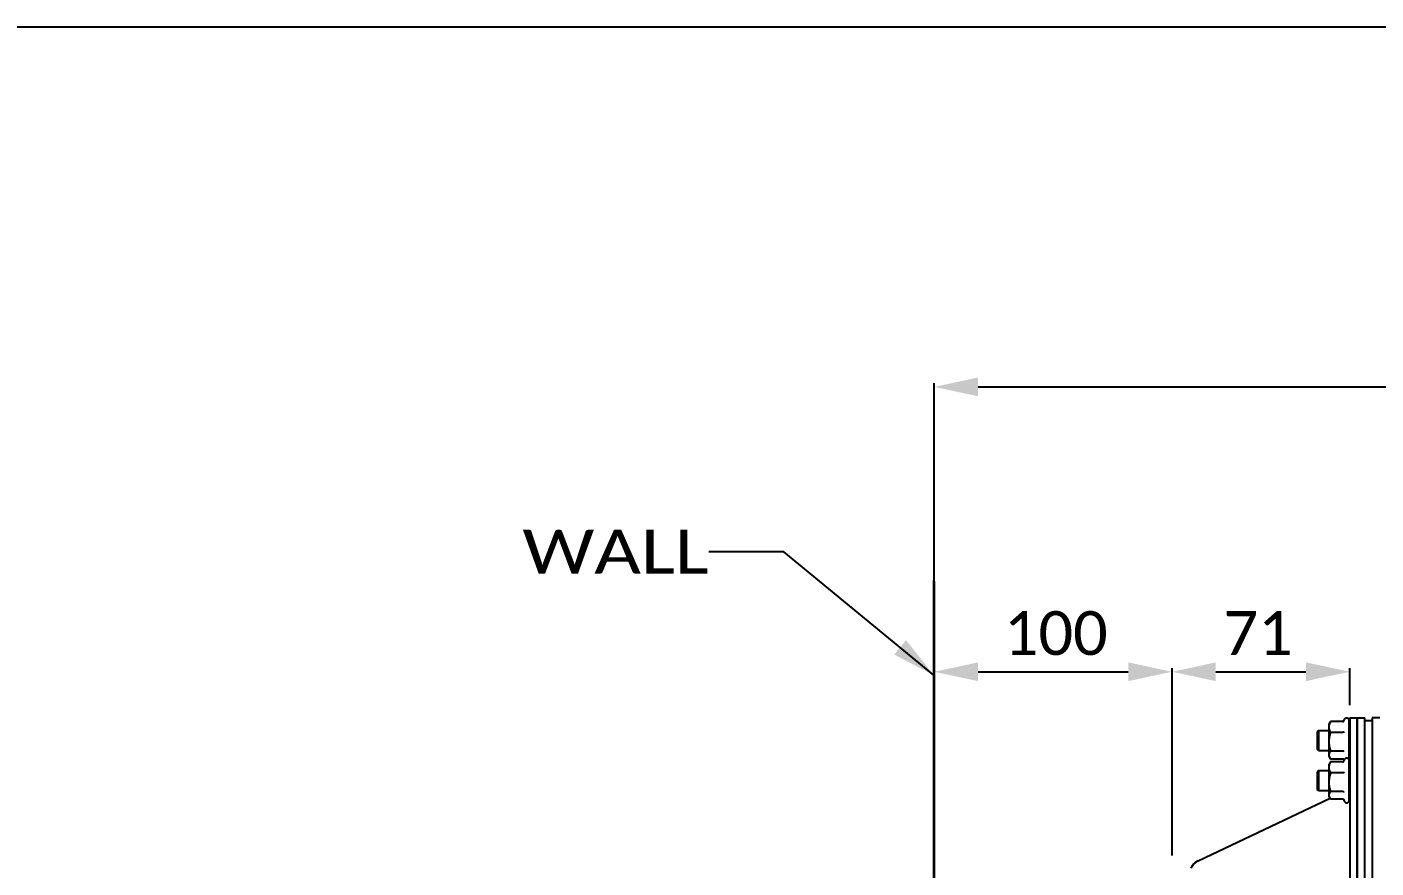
# Model space of a CAD drawing. Header units: millimetres. Extents: x 242 to 4341, y -255 to 3233.
# Drawn here: x 1023 to 1562, y 2897 to 3233 of the extents above; entities that cross this region are included whole.
import ezdxf
from ezdxf.enums import TextEntityAlignment as Align

# ---------------------------------------------------------------- set-up
doc = ezdxf.new("R2010")
doc.units = ezdxf.units.MM
doc.header["$LTSCALE"] = 115.5
doc.header["$PDMODE"] = 3
doc.header["$PDSIZE"] = 8
doc.layers.get('0').update_dxf_attribs({"linetype": 'CONTINUOUS'})
doc.layers.get('Defpoints').update_dxf_attribs({"linetype": 'CONTINUOUS'})
doc.layers.add('02___PRT_ALL_AXES', color=7, linetype='CONTINUOUS')
doc.styles.get("Standard").update_dxf_attribs({"font": 'calibri.ttf'})
doc.dimstyles.new('DIMSTYLE_1', dxfattribs={"dimtxt": 17.5, "dimasz": 17.5, "dimexe": 1.5, "dimexo": 1, "dimgap": 0.875, "dimtad": 1, "dimdec": 0, "dimdsep": 46, "dimtxsty": 'Standard', "dimblk": '_FILLED', "dimblk1": '_FILLED', "dimblk2": '_FILLED', "dimcen": 0.09, "dimazin": 2, "dimtp": 0.01, "dimtm": 0.01, "dimtfac": 1, "dimtdec": 0, "dimtofl": 0, "dimtmove": 0, "dimatfit": 3, "dimldrblk": '_FILLED', "dimfxl": 1, "dimtolj": 1, "dimarcsym": 0})
doc.dimstyles.new('DIMSTYLE_2', dxfattribs={"dimtxt": 17.5, "dimasz": 17.5, "dimexe": 1.5, "dimexo": 1, "dimgap": 0.875, "dimtad": 1, "dimdsep": 46, "dimtxsty": 'Standard', "dimblk": '_FILLED', "dimblk1": '_FILLED', "dimblk2": '_FILLED', "dimcen": 0.09, "dimazin": 2, "dimtp": 0.01, "dimtm": 0.01, "dimtfac": 1, "dimtofl": 0, "dimtmove": 0, "dimatfit": 3, "dimldrblk": '_FILLED', "dimfxl": 1, "dimtolj": 1, "dimarcsym": 0})
doc.dimstyles.get("Standard").update_dxf_attribs({"dimtxt": 17.5, "dimasz": 17.5, "dimexe": 1.5, "dimexo": 1, "dimtad": 1, "dimdsep": 46, "dimtxsty": 'Standard', "dimblk": '_FILLED', "dimblk1": '_FILLED', "dimblk2": '_FILLED', "dimcen": 0.09, "dimazin": 2, "dimtol": 1, "dimtp": 0.01, "dimtm": 0.01, "dimtfac": 1, "dimtofl": 0, "dimtmove": 0, "dimatfit": 3, "dimldrblk": '_FILLED', "dimfxl": 1, "dimtolj": 1, "dimarcsym": 0})

# ---------------------------------------------------------------- blocks, each defined once
blk = doc.blocks.new('_FILLED')
at = {"color": 0, "linetype": 'ByBlock'}
blk.add_solid([(0, 0), (-1, 0.214), (-1, -0.214)], dxfattribs=at)
blk = doc.blocks.new('*D338')
at = {"color": 0, "linetype": 'Continuous', "lineweight": -2}
for p, q in [((1385.75, 2901.57), (1385.75, 2976.48)), ((1480.75, 2901.57), (1480.75, 2976.48)), ((1403.25, 2974.98), (1463.25, 2974.98))]:
    blk.add_line(p, q, dxfattribs=at)
at = {"layer": 'Defpoints', "color": 0}
for p in [(1480.75, 2974.98), (1385.75, 2900.57), (1480.75, 2900.57)]:
    blk.add_point(p, dxfattribs=at)
at = {"color": 0, "linetype": 'ByBlock', "lineweight": -2, "xscale": 17.5, "yscale": 17.5, "zscale": 17.5, "rotation": 180}
blk.add_blockref('_FILLED', (1385.75, 2974.98), dxfattribs=at)
at = {"color": 0, "linetype": 'ByBlock', "lineweight": -2, "xscale": 17.5, "yscale": 17.5, "zscale": 17.5}
blk.add_blockref('_FILLED', (1480.75, 2974.98), dxfattribs=at)
at = {"color": 0, "insert": (1434.33, 2999.19), "char_height": 17.5, "attachment_point": 2, "line_spacing_factor": 0.9}
blk.add_mtext('\\A1;\\A1;100', dxfattribs=at)
blk = doc.blocks.new('*D342')
at = {"color": 0, "linetype": 'Continuous', "lineweight": -2}
for p, q in [((1480.75, 2901.57), (1480.75, 2976.48)), ((1551.75, 2961.57), (1551.75, 2976.48)), ((1498.25, 2974.98), (1534.25, 2974.98))]:
    blk.add_line(p, q, dxfattribs=at)
at = {"layer": 'Defpoints', "color": 0}
for p in [(1551.75, 2974.98), (1551.75, 2960.57), (1480.75, 2900.57)]:
    blk.add_point(p, dxfattribs=at)
at = {"color": 0, "linetype": 'ByBlock', "lineweight": -2, "xscale": 17.5, "yscale": 17.5, "zscale": 17.5, "rotation": 180}
blk.add_blockref('_FILLED', (1480.75, 2974.98), dxfattribs=at)
at = {"color": 0, "linetype": 'ByBlock', "lineweight": -2, "xscale": 17.5, "yscale": 17.5, "zscale": 17.5}
blk.add_blockref('_FILLED', (1551.75, 2974.98), dxfattribs=at)
at = {"color": 0, "insert": (1515.15, 2999.19), "char_height": 17.5, "attachment_point": 2, "line_spacing_factor": 0.9}
blk.add_mtext('\\A1;71', dxfattribs=at)
blk = doc.blocks.new('*D354')
at = {"color": 0, "linetype": 'Continuous', "lineweight": -2}
for p, q in [((1385.75, 2901.57), (1385.75, 3090.29)), ((1403.25, 3088.79), (1916.3, 3088.79)), ((1933.8, 2938.56), (1933.8, 3090.29))]:
    blk.add_line(p, q, dxfattribs=at)
at = {"layer": 'Defpoints', "color": 0}
for p in [(1933.8, 3088.79), (1933.8, 2937.56), (1385.75, 2900.57)]:
    blk.add_point(p, dxfattribs=at)
at = {"color": 0, "linetype": 'ByBlock', "lineweight": -2, "xscale": 17.5, "yscale": 17.5, "zscale": 17.5, "rotation": 180}
blk.add_blockref('_FILLED', (1385.75, 3088.79), dxfattribs=at)
at = {"color": 0, "linetype": 'ByBlock', "lineweight": -2, "xscale": 17.5, "yscale": 17.5, "zscale": 17.5}
blk.add_blockref('_FILLED', (1933.8, 3088.79), dxfattribs=at)
at = {"color": 0, "insert": (1659.78, 3112.99), "char_height": 17.5, "attachment_point": 2, "line_spacing_factor": 0.9}
blk.add_mtext('\\A1; {\\A1;548}', dxfattribs=at)

msp = doc.modelspace()

# ---------------------------------------------------------------- linework, layer by layer
at = {"color": 0, "linetype": 'Continuous'}
for p, q in [((241.521, 3232.585), (2291.28, 3232.585)), ((1385.602, 2846.555), (1385.602, 3011.555)), ((1385.751, 3011.067), (1385.751, 2844.562)), ((1543.551, 2954.067), (1543.946, 2954.75)), ((1543.551, 2941.067), (1543.551, 2954.067)), ((1544.132, 2955.046), (1543.946, 2954.75)), ((1548.944, 2955.046), (1544.132, 2955.046)), ((1549.424, 2955.365), (1549.587, 2955.813)), ((1549.452, 2955.418), (1549.465, 2955.451)), ((1551.551, 2939.667), (1551.551, 2955.466)), ((1551.551, 2955.466), (1551.554, 2955.466)), ((1551.551, 2955.303), (1551.751, 2955.303)), ((1551.551, 2954.428), (1551.751, 2954.428)), ((1551.751, 2956.567), (1551.751, 2516.567)), ((1554.751, 2956.567), (1554.751, 2516.567)), ((1539.251, 2951.567), (1538.751, 2951.067)), ((1538.751, 2951.067), (1538.751, 2944.067)), ((1539.251, 2951.567), (1539.251, 2943.567)), ((1539.251, 2951.567), (1543.551, 2951.567)), ((1548.944, 2950.762), (1544.132, 2950.762)), ((1551.551, 2952.882), (1551.751, 2952.882)), ((1551.551, 2950.816), (1551.751, 2950.816)), ((1551.551, 2948.432), (1551.751, 2948.432)), ((1539.251, 2943.567), (1538.751, 2944.067)), ((1539.251, 2943.567), (1543.551, 2943.567)), ((1548.944, 2943.282), (1544.132, 2943.282)), ((1551.551, 2945.963), (1551.751, 2945.963)), ((1551.551, 2943.651), (1551.751, 2943.651)), ((1543.551, 2941.067), (1543.946, 2940.384)), ((1543.551, 2938.006), (1544.067, 2938.899)), ((1543.551, 2925.006), (1543.551, 2938.006)), ((1544.132, 2940.088), (1543.946, 2940.384)), ((1548.944, 2940.088), (1544.132, 2940.088)), ((1548.944, 2939.009), (1544.132, 2939.009)), ((1548.944, 2938.969), (1544.132, 2938.969)), ((1549.339, 2940.003), (1549.509, 2939.536)), ((1549.405, 2939.253), (1549.587, 2939.752)), ((1549.448, 2939.33), (1549.465, 2939.373)), ((1551.551, 2941.723), (1551.751, 2941.723)), ((1551.551, 2940.366), (1551.751, 2940.366)), ((1551.551, 2939.715), (1551.751, 2939.715)), ((1551.551, 2939.669), (1551.554, 2939.669)), ((1551.551, 2923.606), (1551.551, 2939.406)), ((1551.747, 2939.406), (1551.551, 2939.406)), ((1551.551, 2939.204), (1551.751, 2939.204)), ((1551.551, 2938.28), (1551.751, 2938.28)), ((1551.554, 2939.669), (1551.555, 2939.669)), ((1551.554, 2939.669), (1551.556, 2939.669)), ((1551.684, 2939.375), (1551.751, 2939.375)), ((1539.251, 2935.506), (1538.751, 2935.006)), ((1538.751, 2935.006), (1538.751, 2928.006)), ((1539.251, 2935.506), (1539.251, 2927.506)), ((1539.251, 2935.506), (1543.551, 2935.506)), ((1548.944, 2934.551), (1544.132, 2934.551)), ((1551.551, 2936.692), (1551.751, 2936.692)), ((1551.551, 2934.597), (1551.751, 2934.597)), ((1551.551, 2932.199), (1551.751, 2932.199)), ((1539.251, 2927.506), (1538.751, 2928.006)), ((1539.251, 2927.506), (1543.551, 2927.506)), ((1548.944, 2927.088), (1544.132, 2927.088)), ((1551.551, 2929.734), (1551.751, 2929.734)), ((1551.551, 2927.441), (1551.751, 2927.441)), ((1543.551, 2925.006), (1543.905, 2924.394)), ((1548.944, 2924.042), (1544.132, 2924.042)), ((1549.311, 2924.018), (1549.587, 2923.259)), ((1549.312, 2924.018), (1549.313, 2924.014)), ((1551.551, 2925.547), (1551.751, 2925.547)), ((1551.551, 2924.236), (1551.751, 2924.236)), ((1551.551, 2923.636), (1551.751, 2923.636))]:
    msp.add_line(p, q, dxfattribs=at)
for centre, radius, start, end in [((1548.821, 2955.686), 0.686, 331.95019, 336.93253), ((1550.539, 2955.467), 1.013, 0, 160), ((1550.751, 2951.542), 1, 0, 36.8699), ((1550.751, 2949.72), 1, 0, 36.8699), ((1550.751, 2948.031), 1, 0, 23.69748), ((1550.578, 2942.148), 1.174, 0.06718, 33.94135), ((1548.759, 2936.189), 5.418, 149.98711, 152.02015), ((1549.206, 2935.933), 5.933, 149.10025, 150.00302), ((1549.418, 2935.806), 6.18, 148.79083, 149.10416), ((1548.832, 2939.642), 0.673, 326.58442, 329.50969), ((1548.826, 2939.607), 0.68, 328.5441, 335.9626), ((1548.828, 2939.645), 0.678, 329.50638, 329.85775), ((1548.824, 2939.647), 0.683, 329.86098, 333.02407), ((1548.817, 2939.651), 0.69, 333.02631, 338.52172), ((1550.539, 2939.406), 1.013, 0, 160), ((1550.539, 2939.667), 1.013, 352.53783, 0), ((1550.751, 2935.353), 1, 0, 36.8699), ((1550.751, 2933.535), 1, 0, 36.8699), ((1550.751, 2931.861), 1, 0, 19.86441), ((1550.539, 2923.606), 1.013, 200, 0), ((1551.446, 2925.004), 1.396, 274.33678, 274.48824)]:
    msp.add_arc(centre, radius, start, end, dxfattribs=at)
for points, knots in [([(1543.551, 2952.904), (1543.551, 2953.085), (1543.579, 2953.452), (1543.74, 2954.182), (1543.96, 2954.707), (1544.132, 2955.046)], [0, 0, 0, 0, 0.2433781, 0.4900475, 1, 1, 1, 1]), ([(1548.944, 2955.046), (1549.044, 2955.046), (1549.246, 2955.117), (1549.379, 2955.276), (1549.426, 2955.364)], [0, 0, 0, 0, 0.4989484, 1, 1, 1, 1]), ([(1551.551, 2955.033), (1551.612, 2954.996), (1551.717, 2954.906), (1551.751, 2954.77), (1551.751, 2954.709)], [0, 0, 0, 0, 0.5353349, 1, 1, 1, 1]), ([(1551.551, 2953.869), (1551.615, 2953.798), (1551.716, 2953.63), (1551.748, 2953.44), (1551.751, 2953.346)], [0, 0, 0, 0, 0.5041603, 1, 1, 1, 1]), ([(1551.554, 2955.466), (1551.598, 2955.464), (1551.657, 2955.461), (1551.721, 2955.442), (1551.741, 2955.429), (1551.746, 2955.421)], [0, 0, 0, 0, 0.6608701, 0.8625302, 1, 1, 1, 1]), ([(1544.132, 2950.762), (1543.96, 2951.101), (1543.74, 2951.626), (1543.579, 2952.356), (1543.551, 2952.722), (1543.551, 2952.904)], [0, 0, 0, 0, 0.5099454, 0.7566189, 1, 1, 1, 1]), ([(1543.551, 2947.022), (1543.551, 2947.654), (1543.663, 2948.92), (1543.956, 2950.154), (1544.132, 2950.762)], [0, 0, 0, 0, 0.4998609, 1, 1, 1, 1]), ([(1549.465, 2950.934), (1549.443, 2950.908), (1549.38, 2950.86), (1549.208, 2950.784), (1549.053, 2950.761), (1548.944, 2950.762)], [0, 0, 0, 0, 0.1855181, 0.4179957, 1, 1, 1, 1]), ([(1551.551, 2952.088), (1551.621, 2951.983), (1551.723, 2951.744), (1551.751, 2951.488), (1551.751, 2951.361)], [0, 0, 0, 0, 0.4971337, 1, 1, 1, 1]), ([(1551.551, 2949.865), (1551.656, 2949.678), (1551.737, 2949.392), (1551.751, 2949.106), (1551.751, 2949.034)], [0, 0, 0, 0, 0.7470653, 1, 1, 1, 1]), ([(1544.132, 2943.282), (1543.956, 2943.89), (1543.663, 2945.124), (1543.551, 2946.39), (1543.551, 2947.022)], [0, 0, 0, 0, 0.5001389, 1, 1, 1, 1]), ([(1543.551, 2941.685), (1543.551, 2941.821), (1543.58, 2942.097), (1543.7, 2942.502), (1543.888, 2942.901), (1544.046, 2943.156), (1544.132, 2943.282)], [0, 0, 0, 0, 0.23608, 0.4790503, 0.7332376, 1, 1, 1, 1]), ([(1549.465, 2943.05), (1549.419, 2943.123), (1549.251, 2943.244), (1549.054, 2943.283), (1548.944, 2943.282)], [0, 0, 0, 0, 0.4380546, 1, 1, 1, 1]), ([(1551.551, 2947.417), (1551.587, 2947.352), (1551.706, 2947.082), (1551.751, 2946.783), (1551.751, 2946.563)], [0, 0, 0, 0, 0.2514291, 1, 1, 1, 1]), ([(1551.551, 2944.983), (1551.586, 2944.922), (1551.704, 2944.674), (1551.751, 2944.395), (1551.751, 2944.191)], [0, 0, 0, 0, 0.2564069, 1, 1, 1, 1]), ([(1543.946, 2940.384), (1543.828, 2940.588), (1543.631, 2941.005), (1543.551, 2941.464), (1543.551, 2941.685)], [0, 0, 0, 0, 0.5159979, 1, 1, 1, 1]), ([(1543.551, 2936.76), (1543.551, 2937.136), (1543.669, 2937.905), (1543.96, 2938.619), (1544.132, 2938.969)], [0, 0, 0, 0, 0.4903197, 1, 1, 1, 1]), ([(1544.132, 2938.969), (1544.111, 2938.94), (1544.032, 2938.826), (1543.957, 2938.708), (1543.905, 2938.618)], [0, 0, 0, 0, 0.2544924, 1, 1, 1, 1]), ([(1549.297, 2939.94), (1549.249, 2939.984), (1549.14, 2940.059), (1549.009, 2940.088), (1548.944, 2940.088)], [0, 0, 0, 0, 0.5002158, 1, 1, 1, 1]), ([(1548.944, 2939.009), (1549.034, 2939.008), (1549.214, 2939.065), (1549.344, 2939.197), (1549.394, 2939.272)], [0, 0, 0, 0, 0.4989717, 1, 1, 1, 1]), ([(1548.944, 2938.969), (1549.037, 2938.969), (1549.226, 2939.031), (1549.358, 2939.172), (1549.407, 2939.252)], [0, 0, 0, 0, 0.499365, 1, 1, 1, 1]), ([(1551.551, 2941.089), (1551.614, 2941.022), (1551.712, 2940.882), (1551.751, 2940.713), (1551.751, 2940.638)], [0, 0, 0, 0, 0.5474694, 1, 1, 1, 1]), ([(1551.551, 2940.009), (1551.583, 2939.992), (1551.637, 2939.959), (1551.711, 2939.897), (1551.751, 2939.839), (1551.751, 2939.804)], [0, 0, 0, 0, 0.3625208, 0.6423076, 1, 1, 1, 1]), ([(1551.551, 2939.399), (1551.566, 2939.398), (1551.612, 2939.394), (1551.659, 2939.387), (1551.69, 2939.377)], [0, 0, 0, 0, 0.3050872, 1, 1, 1, 1]), ([(1551.551, 2938.913), (1551.612, 2938.874), (1551.718, 2938.777), (1551.751, 2938.637), (1551.751, 2938.573)], [0, 0, 0, 0, 0.5309938, 1, 1, 1, 1]), ([(1551.551, 2937.702), (1551.608, 2937.638), (1551.698, 2937.49), (1551.738, 2937.323), (1551.746, 2937.24)], [0, 0, 0, 0, 0.5051942, 1, 1, 1, 1]), ([(1551.556, 2939.669), (1551.592, 2939.67), (1551.649, 2939.674), (1551.707, 2939.686), (1551.726, 2939.697)], [0, 0, 0, 0, 0.6175814, 1, 1, 1, 1]), ([(1551.69, 2939.377), (1551.706, 2939.371), (1551.736, 2939.36), (1551.751, 2939.33), (1551.751, 2939.318)], [0, 0, 0, 0, 0.5912674, 1, 1, 1, 1]), ([(1551.726, 2939.697), (1551.728, 2939.698), (1551.736, 2939.702), (1551.742, 2939.708), (1551.746, 2939.713)], [0, 0, 0, 0, 0.2835662, 1, 1, 1, 1]), ([(1544.132, 2934.551), (1543.96, 2934.902), (1543.669, 2935.616), (1543.551, 2936.385), (1543.551, 2936.76)], [0, 0, 0, 0, 0.5096734, 1, 1, 1, 1]), ([(1543.551, 2930.82), (1543.551, 2931.45), (1543.663, 2932.714), (1543.956, 2933.945), (1544.132, 2934.551)], [0, 0, 0, 0, 0.4998385, 1, 1, 1, 1]), ([(1549.465, 2934.716), (1549.443, 2934.691), (1549.379, 2934.645), (1549.207, 2934.573), (1549.053, 2934.551), (1548.944, 2934.551)], [0, 0, 0, 0, 0.1831717, 0.4151648, 1, 1, 1, 1]), ([(1551.551, 2935.885), (1551.621, 2935.777), (1551.723, 2935.535), (1551.751, 2935.277), (1551.751, 2935.147)], [0, 0, 0, 0, 0.4970236, 1, 1, 1, 1]), ([(1551.551, 2933.638), (1551.656, 2933.45), (1551.737, 2933.163), (1551.751, 2932.875), (1551.751, 2932.803)], [0, 0, 0, 0, 0.7472138, 1, 1, 1, 1]), ([(1544.132, 2927.088), (1543.956, 2927.694), (1543.663, 2928.925), (1543.551, 2930.189), (1543.551, 2930.82)], [0, 0, 0, 0, 0.5001612, 1, 1, 1, 1]), ([(1543.551, 2925.565), (1543.551, 2925.694), (1543.58, 2925.958), (1543.701, 2926.345), (1543.889, 2926.725), (1544.046, 2926.967), (1544.132, 2927.088)], [0, 0, 0, 0, 0.2345782, 0.4768184, 0.7314799, 1, 1, 1, 1]), ([(1549.465, 2926.849), (1549.444, 2926.883), (1549.366, 2926.968), (1549.187, 2927.062), (1549.029, 2927.088), (1548.944, 2927.088)], [0, 0, 0, 0, 0.2054929, 0.5722033, 1, 1, 1, 1]), ([(1551.551, 2931.183), (1551.587, 2931.118), (1551.706, 2930.849), (1551.751, 2930.551), (1551.751, 2930.331)], [0, 0, 0, 0, 0.2516708, 1, 1, 1, 1]), ([(1551.551, 2928.76), (1551.586, 2928.699), (1551.703, 2928.453), (1551.751, 2928.177), (1551.751, 2927.974)], [0, 0, 0, 0, 0.2568969, 1, 1, 1, 1]), ([(1551.551, 2926.605), (1551.618, 2926.508), (1551.718, 2926.3), (1551.751, 2926.072), (1551.751, 2925.964)], [0, 0, 0, 0, 0.5203839, 1, 1, 1, 1]), ([(1543.905, 2924.394), (1543.799, 2924.578), (1543.622, 2924.953), (1543.551, 2925.366), (1543.551, 2925.565)], [0, 0, 0, 0, 0.516261, 1, 1, 1, 1]), ([(1544.132, 2924.042), (1544.111, 2924.071), (1544.032, 2924.186), (1543.957, 2924.304), (1543.905, 2924.394)], [0, 0, 0, 0, 0.2544924, 1, 1, 1, 1]), ([(1549.406, 2923.76), (1549.358, 2923.839), (1549.226, 2923.981), (1549.037, 2924.042), (1548.944, 2924.042)], [0, 0, 0, 0, 0.500572, 1, 1, 1, 1]), ([(1551.551, 2924.93), (1551.614, 2924.866), (1551.712, 2924.731), (1551.751, 2924.568), (1551.751, 2924.495)], [0, 0, 0, 0, 0.5507695, 1, 1, 1, 1]), ([(1551.551, 2923.899), (1551.583, 2923.883), (1551.637, 2923.853), (1551.709, 2923.797), (1551.751, 2923.745), (1551.751, 2923.713)], [0, 0, 0, 0, 0.3719851, 0.6548336, 1, 1, 1, 1]), ([(1551.555, 2923.613), (1551.569, 2923.614), (1551.614, 2923.618), (1551.66, 2923.625), (1551.69, 2923.635)], [0, 0, 0, 0, 0.3041799, 1, 1, 1, 1])]:
    msp.add_open_spline(points, degree=3, knots=knots, dxfattribs=at)
for points in [[(1551.746, 2955.421), (1551.749, 2955.416), (1551.751, 2955.409), (1551.751, 2955.403)], [(1549.426, 2939.771), (1549.393, 2939.833), (1549.349, 2939.892), (1549.297, 2939.94)]]:
    msp.add_open_spline(points, degree=3, dxfattribs=at)
at = {"layer": '02___PRT_ALL_AXES', "color": 0, "linetype": 'Continuous'}
for p, q in [((1551.751, 2956.567), (1557.751, 2956.567)), ((1554.751, 2516.567), (1554.751, 2956.567)), ((1554.751, 2956.567), (1557.751, 2956.567)), ((1557.751, 2516.567), (1557.751, 2956.567)), ((1557.751, 2955.567), (1560.751, 2955.567)), ((1560.751, 2956.572), (1560.751, 2516.563)), ((1563.751, 2956.572), (1560.751, 2956.572)), ((1491.184, 2899.472), (1543.89, 2924.425))]:
    msp.add_line(p, q, dxfattribs=at)
for centre, radius, start, end in [((1493.751, 2894.049), 6, 115.33441, 155.08711), ((1493.761, 2894.044), 6.011, 151.08664, 155.08002)]:
    msp.add_arc(centre, radius, start, end, dxfattribs=at)
msp.add_open_spline([(1488.5, 2896.95), (1488.8, 2897.494), (1489.576, 2898.494), (1490.622, 2899.206), (1491.184, 2899.472)], degree=3, knots=[0, 0, 0, 0, 0.4999878, 1, 1, 1, 1], dxfattribs=at)

# ---------------------------------------------------------------- texts
at = {"color": 0, "linetype": 'Continuous', "width": 1.169125}
msp.add_text('WALL', height=17.5, dxfattribs=at).set_placement((1221.243, 3014.211), (1295.669, 3014.211), align=Align.FIT)

# ---------------------------------------------------------------- dimensions: what is measured, and where the dimension line sits
at = {"color": 0, "linetype": 'Continuous'}
for base, p2, text, dimstyle, picture, middle in [((1933.802, 3088.785), (1933.802, 2937.556), ' {\\A1;<>}', 'DIMSTYLE_1', '*D354', (1659.777, 3088.785)), ((1480.751, 2974.977), (1480.751, 2900.567), '\\A1;100', 'DIMSTYLE_2', '*D338', (1434.325, 2974.977))]:
    dim = msp.add_linear_dim(base=base, p1=(1385.751, 2900.567), p2=p2, text=text, dimstyle=dimstyle, override={"dimtxsty": 'Standard'}, dxfattribs=at)
    dim.commit()
    dim.dimension.update_dxf_attribs({"geometry": picture, "text_midpoint": middle, "dimtype": 160})
dim = msp.add_linear_dim(base=(1551.751, 2974.977), p1=(1480.751, 2900.567), p2=(1551.751, 2960.567), dimstyle='DIMSTYLE_2', dxfattribs=at)
dim.commit()
dim.dimension.update_dxf_attribs({"geometry": '*D342', "text_midpoint": (1515.154, 2974.977), "dimtype": 160})

# ---------------------------------------------------------------- leaders
msp.add_leader([(1385.602, 2973.619), (1325.669, 3022.961), (1295.669, 3022.961)], dimstyle='Standard', override={"dimtad": 0}, dxfattribs=at)

doc.saveas('drawing.dxf')
